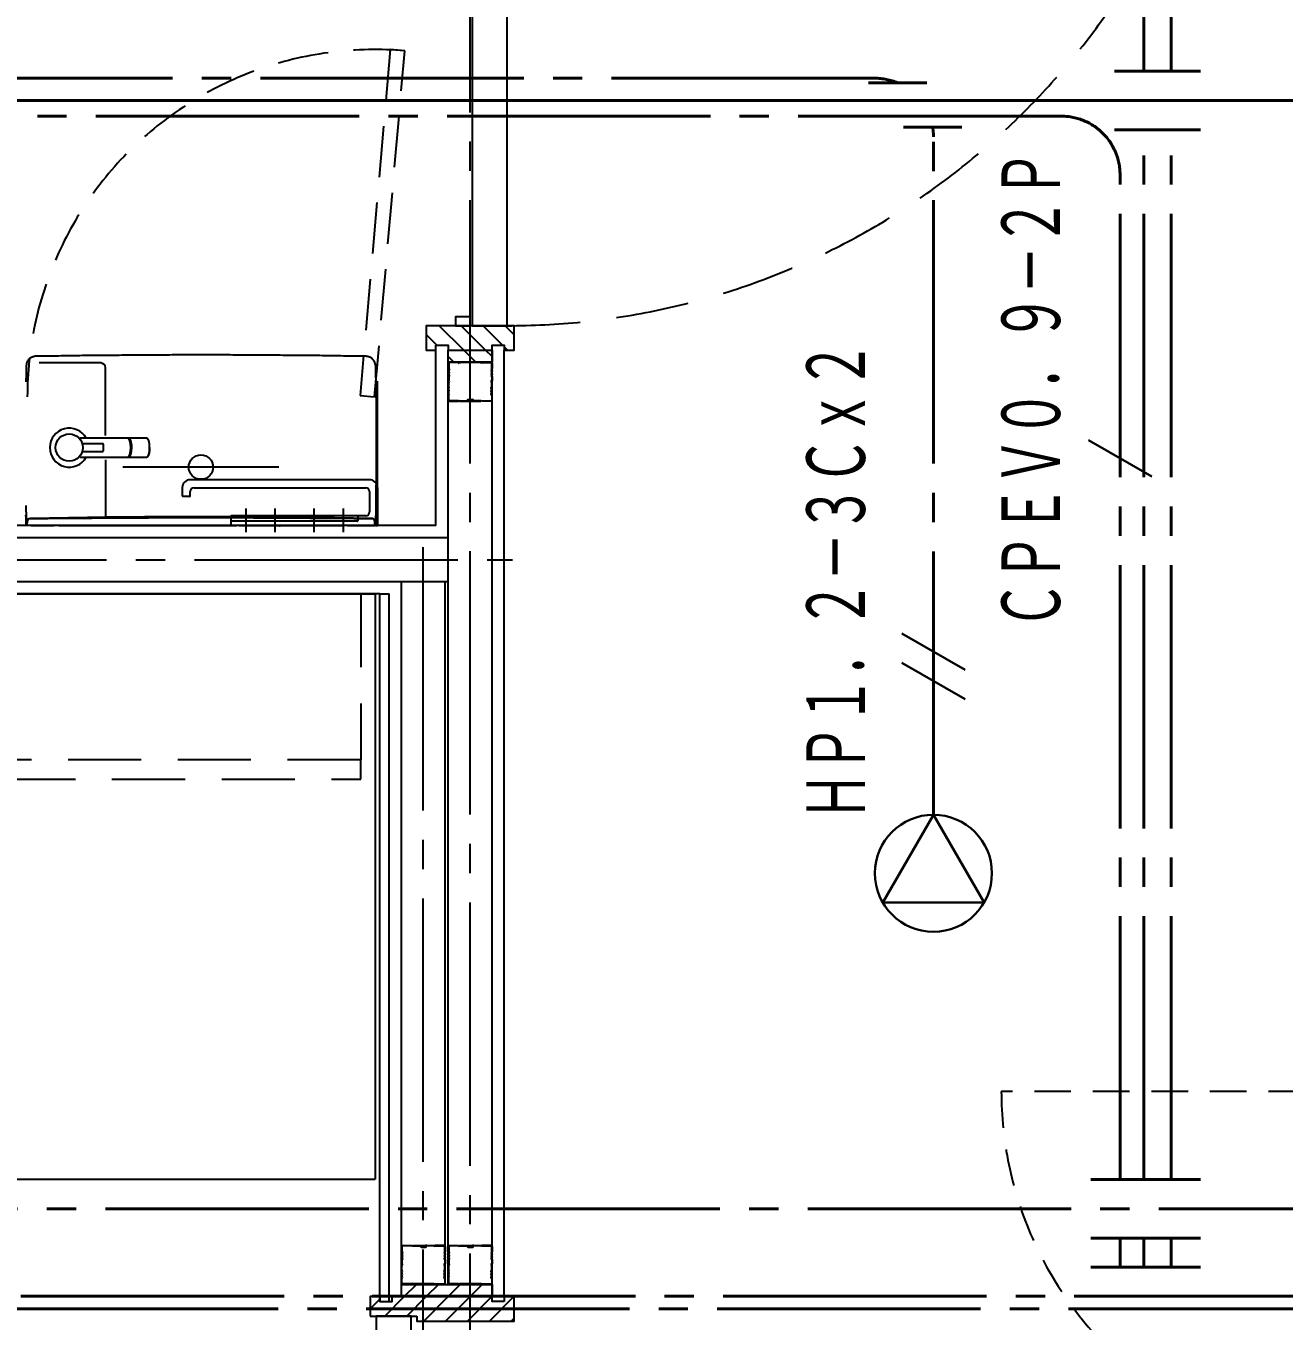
# Model space of a CAD drawing. Header units: millimetres. Extents: x 8300 to 125598, y -10383 to 40000.
# Drawn here: x 46180 to 47470, y 18739 to 20067 of the extents above; entities that cross this region are included whole.
import ezdxf
from ezdxf.enums import TextEntityAlignment as Align

# ---------------------------------------------------------------- set-up
doc = ezdxf.new("R2010")
doc.units = ezdxf.units.MM
doc.header["$LTSCALE"] = 300
for name, pattern in [('CADEWA_LINE5', [1.2, 0.9, -0.1, 0.1, -0.1]), ('DASH-N', [0.375, 0.25, -0.125]), ('DASH-S', [0.2, 0.125, -0.075])]:
    doc.linetypes.add(name, pattern=pattern)
for name, color, linetype in [('525EH_Tenjyo(2)', 7, 'CONTINUOUS'), ('E配T_その他－１', 7, 'CONTINUOUS'), ('K建0_壁', 7, 'CONTINUOUS')]:
    doc.layers.add(name, color=color, linetype=linetype)
doc.styles.add('MS Gothic2', font='msgothic.ttc', dxfattribs={"width": 0.8})

# ---------------------------------------------------------------- blocks, each defined once
blk = doc.blocks.new('ZGroup176', base_point=(47110, 19198.6))
at = {"layer": '525EH_Tenjyo(2)', "color": 6, "linetype": 'Continuous', "lineweight": 30}
for p, q in [((47110, 19258.6), (47058, 19168.5)), ((47110, 19258.6), (47162, 19168.5)), ((47058.1, 19168.6), (47162, 19168.6))]:
    blk.add_line(p, q, dxfattribs=at)
blk.add_circle((47110, 19198.6), 60, dxfattribs=at)
blk = doc.blocks.new('ZGroup250', base_point=(46751.7, 16757.5))
at = {"layer": 'E配T_その他－１', "color": 1, "linetype": 'CADEWA_LINE5', "lineweight": 40}
blk.add_line((47878.3, 18752.1), (46089.8, 18752.1), dxfattribs=at)
blk = doc.blocks.new('ZGroup252', base_point=(46749.7, 17864.9))
at = {"layer": 'E配T_その他－１', "color": 1, "linetype": 'CADEWA_LINE5', "lineweight": 40}
blk.add_line((47884.4, 18764.9), (46062.1, 18764.9), dxfattribs=at)
blk = doc.blocks.new('ZGroup290', base_point=(45802.8, 19636.1))
at = {"layer": 'E配T_その他－１', "color": 1, "linetype": 'CADEWA_LINE5', "lineweight": 40}
for p, q in [((47050, 20013.7), (45134.5, 20013.7)), ((47110, 19258.6), (47110, 19953.7))]:
    blk.add_line(p, q, dxfattribs=at)
at = {"layer": 'E配T_その他－１', "color": 1, "linetype": 'Continuous', "lineweight": 40}
for p, q in [((47043.3, 20009), (47103.3, 20009)), ((47079.2, 19963.4), (47139.2, 19963.4))]:
    blk.add_line(p, q, dxfattribs=at)
at = {"layer": 'E配T_その他－１', "color": 1, "linetype": 'CADEWA_LINE5', "lineweight": 40}
for start, end in [(67.1582, 90), (0, 9.2481)]:
    blk.add_arc((47050, 19953.7), 60, start, end, dxfattribs=at)
blk = doc.blocks.new('ZGroup291', base_point=(47050.5, 19492.9))
at = {"layer": 'E配T_その他－１', "color": 3, "linetype": 'Continuous', "lineweight": 30}
for p, q in [((47077.5, 19444.5), (47142.5, 19407)), ((47077.5, 19414.5), (47142.5, 19377))]:
    blk.add_line(p, q, dxfattribs=at)
at = {"layer": 'E配T_その他－１', "color": 3, "lineweight": -3, "style": 'MS Gothic2', "width": 0.6}
blk.add_text('ＨＰ１．２－３Ｃｘ２', height=60, rotation=90, dxfattribs=at).set_placement((47009.8, 19252.9), align=Align.MIDDLE_LEFT)
blk = doc.blocks.new('ZGroup292', base_point=(46212.3, 19290.9))
at = {"layer": 'E配T_その他－１', "color": 1, "linetype": 'Continuous', "lineweight": 40}
blk.add_line((47890.6, 19990.8), (44444, 19990.8), dxfattribs=at)
blk = doc.blocks.new('ZGroup324', base_point=(46405.7, 18612.6))
at = {"layer": 'E配T_その他－１', "color": 1, "linetype": 'CADEWA_LINE5', "lineweight": 40}
blk.add_line((47611.1, 18854.6), (45290.4, 18854.6), dxfattribs=at)
blk = doc.blocks.new('ZGroup332', base_point=(46349.2, 19270))
at = {"layer": 'E配T_その他－１', "color": 1, "linetype": 'CADEWA_LINE5', "lineweight": 40}
for p, q in [((47353.7, 20020.8), (47353.7, 20633)), ((47353.7, 18884.6), (47353.7, 19960.8)), ((47353.7, 18794.9), (47353.7, 18824.6))]:
    blk.add_line(p, q, dxfattribs=at)
at = {"layer": 'E配T_その他－１', "color": 1, "linetype": 'Continuous', "lineweight": 40}
for p, q in [((47323.7, 20020.8), (47383.7, 20020.8)), ((47323.7, 19960.8), (47383.7, 19960.8)), ((47323.7, 18884.6), (47383.7, 18884.6)), ((47323.7, 18824.6), (47383.7, 18824.6)), ((47323.7, 18794.9), (47383.7, 18794.9))]:
    blk.add_line(p, q, dxfattribs=at)
blk = doc.blocks.new('ZGroup334', base_point=(46244.5, 19161))
at = {"layer": 'E配T_その他－１', "color": 1, "linetype": 'CADEWA_LINE5', "lineweight": 40}
for p, q in [((47325.6, 20020.8), (47325.6, 20434.5)), ((47325.6, 18884.6), (47325.6, 19960.8)), ((47325.6, 18794.9), (47325.6, 18824.6))]:
    blk.add_line(p, q, dxfattribs=at)
at = {"layer": 'E配T_その他－１', "color": 1, "linetype": 'Continuous', "lineweight": 40}
for p, q in [((47295.6, 20020.8), (47355.6, 20020.8)), ((47295.6, 19960.8), (47355.6, 19960.8)), ((47295.6, 18884.6), (47355.6, 18884.6)), ((47295.6, 18824.6), (47355.6, 18824.6)), ((47295.6, 18794.9), (47355.6, 18794.9))]:
    blk.add_line(p, q, dxfattribs=at)
blk = doc.blocks.new('ZGroup336', base_point=(46037, 18889.9))
at = {"layer": 'E配T_その他－１', "color": 1, "linetype": 'CADEWA_LINE5', "lineweight": 40}
for p, q in [((47241.3, 19974.8), (44444, 19974.8)), ((47301.3, 18884.6), (47301.3, 19914.8)), ((47301.3, 18794.9), (47301.3, 18824.6))]:
    blk.add_line(p, q, dxfattribs=at)
at = {"layer": 'E配T_その他－１', "color": 1, "linetype": 'Continuous', "lineweight": 40}
for p, q in [((47271.3, 18884.6), (47331.3, 18884.6)), ((47271.3, 18824.6), (47331.3, 18824.6)), ((47271.3, 18794.9), (47331.3, 18794.9))]:
    blk.add_line(p, q, dxfattribs=at)
at = {"layer": 'E配T_その他－１', "color": 1, "linetype": 'CADEWA_LINE5', "lineweight": 40}
blk.add_arc((47241.3, 19914.8), 60, 0, 90, dxfattribs=at)
blk = doc.blocks.new('ZGroup337', base_point=(47246.2, 19688.8))
at = {"layer": 'E配T_その他－１', "color": 3, "linetype": 'Continuous', "lineweight": 30}
blk.add_line((47268.9, 19642.8), (47333.8, 19605.3), dxfattribs=at)
at = {"layer": 'E配T_その他－１', "color": 3, "lineweight": -3, "style": 'MS Gothic2', "width": 0.6}
blk.add_text('ＣＰＥＶ０．９－２Ｐ', height=60, rotation=90, dxfattribs=at).set_placement((47209.8, 19448.8), align=Align.MIDDLE_LEFT)

msp = doc.modelspace()

# ---------------------------------------------------------------- linework, layer by layer
at = {"layer": 'K建0_壁', "color": 250, "linetype": 'CADEWA_LINE5', "lineweight": -3}
for p, q in [((46635, 17098.7), (46635, 22804.7)), ((46587, 18542.8), (46587, 19533.1)), ((44912.3, 19520), (46678.5, 19520))]:
    msp.add_line(p, q, dxfattribs=at)
at = {"layer": 'K建0_壁', "color": 250, "linetype": 'DASH-N', "lineweight": -3, "ltscale": 0.7}
for p, q in [((46537, 19687.1), (46568, 20041.8)), ((46568, 20041.8), (46553.1, 20043.1))]:
    msp.add_line(p, q, dxfattribs=at)
at = {"layer": 'K建0_壁', "color": 250, "linetype": 'Continuous', "lineweight": -3}
for p, q in [((46668.3, 19740), (46648.3, 19760)), ((46680, 19750.8), (46670.8, 19760)), ((46600.9, 19740), (46590, 19750.9)), ((46600, 19555), (46600, 19735)), ((46600, 19555), (46600, 19735)), ((46612.5, 18777), (46612.5, 19735)), ((46657.5, 18764.5), (46657.5, 19735)), ((46673.3, 19735), (46670, 19738.3)), ((46670, 18764.5), (46670, 19735)), ((46256.3, 19721.8), (46193.3, 19721.8)), ((46618.4, 19722.5), (46612.5, 19728.4)), ((46612.5, 19721.5), (46612.5, 19716.5)), ((46613, 19721.5), (46613, 19716.5)), ((46613.5, 19722.5), (46623.2, 19722.5)), ((46623.2, 19722.1), (46613.5, 19722.1)), ((46623.2, 19722.5), (46623.7, 19721.8)), ((46623.2, 19722.1), (46623.7, 19721.3)), ((46623.7, 19721.8), (46624.2, 19722.5)), ((46624.2, 19722.1), (46623.7, 19721.3)), ((46624.2, 19722.5), (46645.8, 19722.5)), ((46645.8, 19722.1), (46624.2, 19722.1)), ((46646.3, 19721.8), (46645.8, 19722.5)), ((46645.8, 19722.1), (46646.3, 19721.3)), ((46646.8, 19722.5), (46646.3, 19721.8)), ((46646.8, 19722.1), (46646.3, 19721.3)), ((46646.8, 19722.5), (46656.5, 19722.5)), ((46646.8, 19722.1), (46656.5, 19722.1)), ((46657.1, 19716.6), (46657.1, 19721.5)), ((46657.5, 19721.5), (46657.5, 19716.5)), ((46261.3, 19647.5), (46261.3, 19716.8)), ((46612.5, 19716.5), (46613.1, 19715)), ((46613.1, 19715), (46612.5, 19713.5)), ((46612.5, 19713.5), (46613.1, 19712)), ((46613.1, 19712), (46612.5, 19710.5)), ((46612.5, 19710.5), (46613.1, 19709)), ((46613.1, 19709), (46612.5, 19707.5)), ((46612.5, 19707.5), (46612.5, 19704)), ((46612.9, 19716.7), (46613.6, 19715)), ((46613.6, 19715), (46613, 19713.5)), ((46613, 19713.5), (46613.6, 19712)), ((46613.6, 19712), (46613, 19710.5)), ((46613, 19710.5), (46613.6, 19709)), ((46613.6, 19709), (46613, 19707.4)), ((46613, 19707.4), (46613, 19704.1)), ((46657.1, 19716.6), (46656.4, 19715)), ((46656.4, 19715), (46657, 19713.5)), ((46657, 19713.5), (46656.4, 19712)), ((46656.4, 19712), (46657, 19710.5)), ((46657, 19710.5), (46656.4, 19709)), ((46656.4, 19709), (46657.1, 19707.4)), ((46657.5, 19716.5), (46656.9, 19715)), ((46656.9, 19715), (46657.5, 19713.5)), ((46657.5, 19713.5), (46656.9, 19712)), ((46656.9, 19712), (46657.5, 19710.5)), ((46657.5, 19710.5), (46656.9, 19709)), ((46656.9, 19709), (46657.5, 19707.5)), ((46657.1, 19707.4), (46657.1, 19704.1)), ((46657.5, 19707.5), (46657.5, 19704)), ((46538.7, 19703), (46538.5, 19702.9)), ((46540, 19555), (46540, 19703)), ((46612.5, 19704), (46613.1, 19702.5)), ((46612.5, 19701), (46613.1, 19702.5)), ((46612.5, 19697.5), (46612.5, 19701)), ((46613.1, 19696), (46612.5, 19697.5)), ((46612.5, 19694.5), (46613.1, 19696)), ((46613.1, 19693), (46612.5, 19694.5)), ((46613, 19704.1), (46613.5, 19702.7)), ((46613, 19700.9), (46613.5, 19702.3)), ((46613, 19697.6), (46613, 19700.9)), ((46613.6, 19696), (46613, 19697.6)), ((46613, 19694.5), (46613.6, 19696)), ((46613.6, 19693), (46613, 19694.5)), ((46656.4, 19702.5), (46657.1, 19704.1)), ((46656.4, 19702.5), (46657.1, 19700.9)), ((46656.4, 19693), (46657, 19694.5)), ((46657.5, 19704), (46656.9, 19702.5)), ((46657.5, 19701), (46656.9, 19702.5)), ((46656.9, 19696), (46657.5, 19697.5)), ((46657.5, 19694.5), (46656.9, 19696)), ((46656.9, 19693), (46657.5, 19694.5)), ((46657.1, 19697.6), (46657.1, 19700.9)), ((46657.5, 19697.5), (46657.5, 19701)), ((46612.5, 19691.5), (46613.1, 19693)), ((46613.1, 19690), (46612.5, 19691.5)), ((46612.5, 19688.5), (46613.1, 19690)), ((46612.5, 19683.5), (46612.5, 19688.5)), ((46612.9, 19688.3), (46613.6, 19690)), ((46613, 19691.5), (46613.6, 19693)), ((46613.6, 19690), (46613, 19691.5)), ((46613, 19683.5), (46613, 19688.5)), ((46623.2, 19683), (46613.5, 19683)), ((46613.5, 19682.5), (46623.2, 19682.5)), ((46623.2, 19683), (46623.7, 19683.7)), ((46623.2, 19682.5), (46623.7, 19683.2)), ((46624.2, 19683), (46623.7, 19683.7)), ((46623.7, 19683.2), (46624.2, 19682.5)), ((46624.2, 19683), (46637.3, 19683)), ((46624.2, 19682.5), (46637.3, 19682.5)), ((46632.8, 19684.3), (46637.3, 19684.3)), ((46632.8, 19683.9), (46637.3, 19683.9)), ((46632.8, 19683.4), (46632.8, 19683.9)), ((46632.8, 19683.4), (46637.3, 19683.4)), ((46645.8, 19683), (46638.7, 19683)), ((46638.7, 19682.5), (46645.8, 19682.5)), ((46645.8, 19683), (46646.3, 19683.7)), ((46646.3, 19683.2), (46645.8, 19682.5)), ((46646.8, 19683), (46646.3, 19683.7)), ((46646.8, 19682.5), (46646.3, 19683.2)), ((46646.8, 19683), (46656.5, 19683)), ((46656.5, 19682.5), (46646.8, 19682.5)), ((46657, 19691.5), (46656.4, 19693)), ((46656.4, 19690), (46657, 19691.5)), ((46657.1, 19688.4), (46656.4, 19690)), ((46657.5, 19691.5), (46656.9, 19693)), ((46656.9, 19690), (46657.5, 19691.5)), ((46657.5, 19688.5), (46656.9, 19690)), ((46657.1, 19688.4), (46657.1, 19683.5)), ((46657.5, 19683.5), (46657.5, 19688.5)), ((46235.3, 19644.7), (46235.3, 19644.7)), ((46283.8, 19644.7), (46235.3, 19644.7)), ((46303.1, 19644.7), (46284.8, 19644.7)), ((46285.5, 19644), (46285.1, 19644)), ((46258.2, 19639), (46238.2, 19639)), ((46238.2, 19631), (46258.2, 19631)), ((46259, 19631.8), (46259, 19638.2)), ((46235.3, 19625.3), (46235.3, 19625.2)), ((46235.3, 19625.2), (46283.8, 19625.2)), ((46261.3, 19622.5), (46261.3, 19562.9)), ((46439, 19615), (46279, 19615)), ((46284.8, 19625.2), (46303.1, 19625.2)), ((46285.1, 19626), (46285.5, 19626)), ((46531.9, 19602.1), (46347.9, 19602.1)), ((46339.8, 19594), (46339.8, 19585.8)), ((46348, 19585.5), (46348, 19590)), ((46351.9, 19593.9), (46527.9, 19593.9)), ((46531.8, 19590), (46531.8, 19569)), ((46540, 19594), (46540, 19555)), ((46340.6, 19585), (46340.6, 19585)), ((46340.7, 19585), (46340.6, 19585)), ((46347.4, 19585), (46340.7, 19585)), ((46347.4, 19585), (46347.5, 19585)), ((46347.5, 19585), (46347.5, 19585)), ((46389.9, 19564.6), (46389.9, 19564.6)), ((46389.9, 19564.5), (46389.9, 19564.6)), ((46389.9, 19559.7), (46389.9, 19564.5)), ((46519.7, 19565.1), (46390.4, 19565.1)), ((46404.9, 19572.6), (46404.9, 19548.3)), ((46434.9, 19572.6), (46434.9, 19548.3)), ((46474.9, 19572.6), (46474.9, 19548.3)), ((46504.9, 19572.6), (46504.9, 19548.3)), ((46527.9, 19565.1), (46519.9, 19565.1)), ((46519.9, 19565.1), (46519.9, 19565)), ((46519.9, 19564.5), (46519.9, 19565)), ((46519.9, 19564.5), (46519.9, 19560.3)), ((46600, 19555), (45143, 19555)), ((46179.8, 19555), (46179.9, 19555)), ((46181, 19555), (46181.2, 19560.3)), ((46537, 19555), (46181, 19555)), ((46181.2, 19560.3), (46181.2, 19560.3)), ((46185, 19555), (46185, 19554.9)), ((46208.7, 19554.9), (46185, 19554.9)), ((46395.5, 19554.9), (46213.4, 19554.9)), ((46389.9, 19555), (46389.9, 19559.5)), ((46390.9, 19559.5), (46389.9, 19559.5)), ((46390.9, 19555), (46389.9, 19555)), ((46519.1, 19559.5), (46390.9, 19559.5)), ((46539.1, 19555), (46390.9, 19555)), ((46395.7, 19555), (46395.7, 19555)), ((46398.1, 19555), (46398.1, 19555)), ((46504.7, 19554.9), (46398.2, 19554.9)), ((46534, 19554.9), (46509.4, 19554.9)), ((46523.9, 19555), (46522.9, 19555)), ((46534, 19555), (46534, 19554.9)), ((46536.9, 19560.3), (46537, 19555)), ((46536.9, 19560.3), (46536.9, 19560.3)), ((46538.2, 19555), (46538.3, 19555)), ((46538.8, 19555), (46540, 19555)), ((46539.1, 19555), (46539.9, 19555)), ((46539.9, 19555), (46540, 19555)), ((46612.5, 19542.5), (45130.5, 19542.5)), ((46612.5, 19497.5), (45085.5, 19497.5)), ((46564.5, 18764.5), (46564.5, 19497.5)), ((46609.5, 18777), (46609.5, 19497.5)), ((46542.5, 19485), (45123, 19485)), ((45127.8, 19485), (46537.8, 19485)), ((46537.8, 19485), (46537.8, 18885)), ((46542.5, 18759.5), (46542.5, 19485)), ((46542.5, 19485), (46552, 19485)), ((46552, 18759.5), (46552, 19485)), ((45127.8, 18885), (46537.8, 18885)), ((46565.5, 18817), (46575.2, 18817)), ((46575.2, 18817), (46575.7, 18816.3)), ((46575.7, 18816.3), (46576.2, 18817)), ((46576.2, 18817), (46589.3, 18817)), ((46590.7, 18817), (46597.8, 18817)), ((46598.3, 18816.3), (46597.8, 18817)), ((46598.8, 18817), (46598.3, 18816.3)), ((46608.5, 18817), (46598.8, 18817)), ((46613.5, 18817), (46623.2, 18817)), ((46623.2, 18817), (46623.7, 18816.3)), ((46623.7, 18816.3), (46624.2, 18817)), ((46624.2, 18817), (46637.3, 18817)), ((46638.7, 18817), (46645.8, 18817)), ((46646.3, 18816.3), (46645.8, 18817)), ((46646.8, 18817), (46646.3, 18816.3)), ((46656.5, 18817), (46646.8, 18817)), ((46564.5, 18816), (46564.5, 18811)), ((46564.5, 18811), (46565.1, 18809.5)), ((46565.1, 18809.5), (46564.5, 18808)), ((46564.5, 18808), (46565.1, 18806.5)), ((46565.1, 18806.5), (46564.5, 18805)), ((46564.5, 18805), (46565.1, 18803.5)), ((46564.9, 18811.2), (46565.6, 18809.5)), ((46565, 18816), (46565, 18811)), ((46565.6, 18809.5), (46565, 18808)), ((46565, 18808), (46565.6, 18806.5)), ((46565.6, 18806.5), (46565, 18805)), ((46565, 18805), (46565.6, 18803.5)), ((46575.2, 18816.6), (46565.5, 18816.6)), ((46575.2, 18816.6), (46575.7, 18815.8)), ((46576.2, 18816.6), (46575.7, 18815.8)), ((46576.2, 18816.6), (46589.3, 18816.6)), ((46584.8, 18816.1), (46589.3, 18816.1)), ((46584.8, 18816.1), (46584.8, 18815.7)), ((46584.8, 18815.7), (46589.3, 18815.7)), ((46584.8, 18815.2), (46589.3, 18815.2)), ((46597.8, 18816.6), (46590.7, 18816.6)), ((46597.8, 18816.6), (46598.3, 18815.8)), ((46598.8, 18816.6), (46598.3, 18815.8)), ((46598.8, 18816.6), (46608.5, 18816.6)), ((46609.1, 18811.1), (46608.4, 18809.5)), ((46608.4, 18809.5), (46609, 18808)), ((46609, 18808), (46608.4, 18806.5)), ((46608.4, 18806.5), (46609, 18805)), ((46609.5, 18811), (46608.9, 18809.5)), ((46608.9, 18809.5), (46609.5, 18808)), ((46609.5, 18808), (46608.9, 18806.5)), ((46608.9, 18806.5), (46609.5, 18805)), ((46609.5, 18805), (46608.9, 18803.5)), ((46609.1, 18811.1), (46609.1, 18816)), ((46609.5, 18816), (46609.5, 18811)), ((46612.5, 18816), (46612.5, 18811)), ((46612.5, 18811), (46613.1, 18809.5)), ((46613.1, 18809.5), (46612.5, 18808)), ((46612.5, 18808), (46613.1, 18806.5)), ((46613.1, 18806.5), (46612.5, 18805)), ((46612.5, 18805), (46613.1, 18803.5)), ((46612.9, 18811.2), (46613.6, 18809.5)), ((46613, 18816), (46613, 18811)), ((46613.6, 18809.5), (46613, 18808)), ((46613, 18808), (46613.6, 18806.5)), ((46613.6, 18806.5), (46613, 18805)), ((46613, 18805), (46613.6, 18803.5)), ((46623.2, 18816.6), (46613.5, 18816.6)), ((46623.2, 18816.6), (46623.7, 18815.8)), ((46624.2, 18816.6), (46623.7, 18815.8)), ((46624.2, 18816.6), (46637.3, 18816.6)), ((46632.8, 18816.1), (46637.3, 18816.1)), ((46632.8, 18816.1), (46632.8, 18815.7)), ((46632.8, 18815.7), (46637.3, 18815.7)), ((46632.8, 18815.2), (46637.3, 18815.2)), ((46645.8, 18816.6), (46638.7, 18816.6)), ((46645.8, 18816.6), (46646.3, 18815.8)), ((46646.8, 18816.6), (46646.3, 18815.8)), ((46646.8, 18816.6), (46656.5, 18816.6)), ((46657.1, 18811.1), (46656.4, 18809.5)), ((46656.4, 18809.5), (46657, 18808)), ((46657, 18808), (46656.4, 18806.5)), ((46656.4, 18806.5), (46657, 18805)), ((46657.5, 18811), (46656.9, 18809.5)), ((46656.9, 18809.5), (46657.5, 18808)), ((46657.5, 18808), (46656.9, 18806.5)), ((46656.9, 18806.5), (46657.5, 18805)), ((46657.5, 18805), (46656.9, 18803.5)), ((46657.1, 18811.1), (46657.1, 18816)), ((46657.5, 18816), (46657.5, 18811)), ((46565.1, 18803.5), (46564.5, 18802)), ((46564.5, 18802), (46564.5, 18798.5)), ((46564.5, 18798.5), (46565.1, 18797)), ((46564.5, 18795.5), (46565.1, 18797)), ((46564.5, 18792), (46564.5, 18795.5)), ((46565.1, 18790.5), (46564.5, 18792)), ((46564.5, 18789), (46565.1, 18790.5)), ((46565.6, 18803.5), (46565, 18801.9)), ((46565, 18801.9), (46565, 18798.6)), ((46565, 18798.6), (46565.5, 18797.2)), ((46565, 18795.4), (46565.5, 18796.8)), ((46565, 18792.1), (46565, 18795.4)), ((46565.6, 18790.5), (46565, 18792.1)), ((46565, 18789), (46565.6, 18790.5)), ((46608.4, 18797), (46609.1, 18798.6)), ((46608.4, 18797), (46609.1, 18795.4)), ((46608.4, 18790.5), (46609.1, 18792.1)), ((46609, 18789), (46608.4, 18790.5)), ((46608.9, 18803.5), (46609.5, 18802)), ((46609.5, 18798.5), (46608.9, 18797)), ((46609.5, 18795.5), (46608.9, 18797)), ((46608.9, 18790.5), (46609.5, 18792)), ((46609.5, 18789), (46608.9, 18790.5)), ((46609.1, 18801.9), (46609.1, 18798.6)), ((46609.1, 18792.1), (46609.1, 18795.4)), ((46609.5, 18802), (46609.5, 18798.5)), ((46609.5, 18792), (46609.5, 18795.5)), ((46613.1, 18803.5), (46612.5, 18802)), ((46612.5, 18802), (46612.5, 18798.5)), ((46612.5, 18798.5), (46613.1, 18797)), ((46612.5, 18795.5), (46613.1, 18797)), ((46612.5, 18792), (46612.5, 18795.5)), ((46613.1, 18790.5), (46612.5, 18792)), ((46612.5, 18789), (46613.1, 18790.5)), ((46613.6, 18803.5), (46613, 18801.9)), ((46613, 18801.9), (46613, 18798.6)), ((46613, 18798.6), (46613.5, 18797.2)), ((46613, 18795.4), (46613.5, 18796.8)), ((46613, 18792.1), (46613, 18795.4)), ((46613.6, 18790.5), (46613, 18792.1)), ((46613, 18789), (46613.6, 18790.5)), ((46656.4, 18797), (46657.1, 18798.6)), ((46656.4, 18797), (46657.1, 18795.4)), ((46656.4, 18790.5), (46657.1, 18792.1)), ((46657, 18789), (46656.4, 18790.5)), ((46656.9, 18803.5), (46657.5, 18802)), ((46657.5, 18798.5), (46656.9, 18797)), ((46657.5, 18795.5), (46656.9, 18797)), ((46656.9, 18790.5), (46657.5, 18792)), ((46657.5, 18789), (46656.9, 18790.5)), ((46657.1, 18801.9), (46657.1, 18798.6)), ((46657.1, 18792.1), (46657.1, 18795.4)), ((46657.5, 18802), (46657.5, 18798.5)), ((46657.5, 18792), (46657.5, 18795.5)), ((46565.1, 18787.5), (46564.5, 18789)), ((46564.5, 18786), (46565.1, 18787.5)), ((46565.1, 18784.5), (46564.5, 18786)), ((46564.5, 18783), (46565.1, 18784.5)), ((46564.5, 18778), (46564.5, 18783)), ((46564.9, 18782.8), (46565.6, 18784.5)), ((46565.6, 18787.5), (46565, 18789)), ((46565, 18786), (46565.6, 18787.5)), ((46565.6, 18784.5), (46565, 18786)), ((46565, 18778), (46565, 18783)), ((46575.2, 18777.5), (46565.5, 18777.5)), ((46575.2, 18777.5), (46575.7, 18778.2)), ((46575.2, 18777), (46575.7, 18777.7)), ((46576.2, 18777.5), (46575.7, 18778.2)), ((46575.7, 18777.7), (46576.2, 18777)), ((46597.8, 18777.5), (46576.2, 18777.5)), ((46597.8, 18777.5), (46598.3, 18778.2)), ((46598.3, 18777.7), (46597.8, 18777)), ((46598.8, 18777.5), (46598.3, 18778.2)), ((46598.8, 18777), (46598.3, 18777.7)), ((46598.8, 18777.5), (46608.5, 18777.5)), ((46608.4, 18787.5), (46609, 18789)), ((46609, 18786), (46608.4, 18787.5)), ((46608.4, 18784.5), (46609, 18786)), ((46609.1, 18782.9), (46608.4, 18784.5)), ((46608.9, 18787.5), (46609.5, 18789)), ((46609.5, 18786), (46608.9, 18787.5)), ((46608.9, 18784.5), (46609.5, 18786)), ((46609.5, 18783), (46608.9, 18784.5)), ((46609.1, 18782.9), (46609.1, 18778)), ((46609.5, 18778), (46609.5, 18783)), ((46613.1, 18787.5), (46612.5, 18789)), ((46612.5, 18786), (46613.1, 18787.5)), ((46613.1, 18784.5), (46612.5, 18786)), ((46612.5, 18783), (46613.1, 18784.5)), ((46612.5, 18778), (46612.5, 18783)), ((46612.9, 18782.8), (46613.6, 18784.5)), ((46613.6, 18787.5), (46613, 18789)), ((46613, 18786), (46613.6, 18787.5)), ((46613.6, 18784.5), (46613, 18786)), ((46613, 18778), (46613, 18783)), ((46623.2, 18777.5), (46613.5, 18777.5)), ((46623.2, 18777.5), (46623.7, 18778.2)), ((46623.2, 18777), (46623.7, 18777.7)), ((46624.2, 18777.5), (46623.7, 18778.2)), ((46623.7, 18777.7), (46624.2, 18777)), ((46645.8, 18777.5), (46624.2, 18777.5)), ((46645.8, 18777.5), (46646.3, 18778.2)), ((46646.3, 18777.7), (46645.8, 18777)), ((46646.8, 18777.5), (46646.3, 18778.2)), ((46646.8, 18777), (46646.3, 18777.7)), ((46646.8, 18777.5), (46656.5, 18777.5)), ((46656.4, 18787.5), (46657, 18789)), ((46657, 18786), (46656.4, 18787.5)), ((46656.4, 18784.5), (46657, 18786)), ((46657.1, 18782.9), (46656.4, 18784.5)), ((46656.9, 18787.5), (46657.5, 18789)), ((46657.5, 18786), (46656.9, 18787.5)), ((46656.9, 18784.5), (46657.5, 18786)), ((46657.5, 18783), (46656.9, 18784.5)), ((46657.1, 18782.9), (46657.1, 18778)), ((46657.5, 18778), (46657.5, 18783)), ((46567.5, 18764.5), (46547.5, 18744.5)), ((46565.5, 18777), (46575.2, 18777)), ((46580, 18777), (46567.5, 18764.5)), ((46590, 18764.5), (46570, 18744.5)), ((46576.2, 18777), (46597.8, 18777)), ((46612.4, 18764.5), (46587.4, 18739.5)), ((46602.5, 18777), (46590, 18764.5)), ((46598.8, 18777), (46608.5, 18777)), ((46634.9, 18764.5), (46609.9, 18739.5)), ((46624.9, 18777), (46612.4, 18764.5)), ((46613.5, 18777), (46623.2, 18777)), ((46624.2, 18777), (46645.8, 18777)), ((46657.3, 18764.5), (46632.3, 18739.5)), ((46647.4, 18777), (46634.9, 18764.5)), ((46646.8, 18777), (46656.5, 18777)), ((46679.8, 18764.5), (46654.8, 18739.5)), ((46657.5, 18764.7), (46657.3, 18764.5)), ((46542.5, 18761.9), (46532.5, 18751.9)), ((46532.5, 18744.5), (46580.5, 18744.5)), ((46532.5, 18744.5), (46575, 18744.5)), ((46680, 18742.3), (46677.2, 18739.5))]:
    msp.add_line(p, q, dxfattribs=at)
at = {"layer": 'K建0_壁', "color": 250, "linetype": 'Continuous', "lineweight": -3, "ltscale": 0.3}
msp.add_line((46590, 19735), (46600, 19735), dxfattribs=at)
at = {"layer": 'K建0_壁', "color": 250, "linetype": 'DASH-S', "lineweight": -3}
msp.add_line((47551, 18975), (47179.6, 18975), dxfattribs=at)
at = {"layer": 'K建0_壁', "color": 250, "linetype": 'Continuous', "lineweight": -3}
for points in [[(46637, 19760), (46673, 19760), (46673, 20510), (46637, 20510)], [(46600, 19740), (46612.5, 19740), (46612.5, 19735), (46657.5, 19735), (46657.5, 19740), (46670, 19740), (46670, 19735), (46680, 19735), (46680, 19760), (46590, 19760), (46590, 19735), (46600, 19735)], [(46620, 19760), (46635, 19760), (46635, 19769), (46620, 19769)], [(46612.5, 19735), (46657.5, 19735), (46657.5, 19722.5), (46612.5, 19722.5)], [(46657.5, 18764.5), (46564.5, 18764.5), (46564.5, 18777), (46657.5, 18777)], [(46574.5, 17959.5), (46574.5, 18744.5), (46538.5, 18744.5), (46538.5, 17959.5)]]:
    msp.add_lwpolyline(points, close=True, dxfattribs=at)
at = {"layer": 'K建0_壁', "color": 250, "linetype": 'DASH-N', "lineweight": -3, "ltscale": 0.7}
msp.add_lwpolyline([(46553.1, 20043.1), (46522.1, 19688.4), (46537, 19687.1)], dxfattribs=at)
at = {"layer": 'K建0_壁', "color": 250, "linetype": 'Continuous', "lineweight": -3}
for points in [[(46640.9, 19722.5), (46628.4, 19735), (46603.4, 19760)], [(46657.5, 19728.3), (46650.8, 19735), (46625.8, 19760)], [(46204.9, 19728.8), (46204.3, 19728.8), (46203.7, 19728.8), (46203.1, 19728.8), (46202.5, 19728.8), (46201.9, 19728.8), (46201.3, 19728.7), (46200.7, 19728.7), (46200.1, 19728.7), (46199.5, 19728.7), (46198.9, 19728.7), (46198.3, 19728.7), (46197.7, 19728.7), (46197.1, 19728.6), (46196.5, 19728.6), (46195.9, 19728.6), (46195.3, 19728.6), (46194.7, 19728.6), (46194.1, 19728.6), (46193.5, 19728.7), (46192.9, 19728.7), (46192.3, 19728.7), (46191.6, 19728.7), (46191, 19728.7), (46190.4, 19728.6), (46189.8, 19728.6), (46189.2, 19728.6), (46188.6, 19728.5), (46188, 19728.4), (46187.5, 19728.3), (46186.9, 19728.1), (46186.3, 19727.9), (46185.7, 19727.7), (46185.2, 19727.5), (46184.7, 19727.2), (46184.2, 19726.9), (46183.7, 19726.6), (46183.2, 19726.2), (46182.8, 19725.8), (46182.4, 19725.4), (46182, 19724.9), (46181.6, 19724.4), (46181.3, 19723.9), (46181, 19723.4), (46180.7, 19722.8), (46180.5, 19722.3), (46180.3, 19721.7), (46180.2, 19721.1), (46180.1, 19720.5), (46180, 19719.9), (46179.9, 19719.3), (46179.8, 19718.7), (46179.8, 19718.1), (46179.7, 19717.5), (46179.7, 19716.9), (46179.7, 19716.3), (46179.7, 19715.7), (46179.7, 19715.1), (46179.7, 19714.5), (46179.7, 19713.9), (46179.7, 19713.3), (46179.7, 19712.7), (46179.7, 19712.1), (46179.7, 19711.5), (46179.7, 19710.9), (46179.7, 19710.3), (46179.7, 19709.7), (46179.7, 19709.1), (46179.7, 19708.5), (46179.7, 19707.9), (46179.7, 19707.3), (46179.7, 19706.7), (46179.6, 19706.1), (46179.6, 19705.4), (46179.6, 19704.8), (46179.6, 19704.2), (46179.6, 19703.6), (46179.6, 19703), (46179.6, 19702.4)], [(46513.5, 19728.8), (46510.8, 19728.8), (46508, 19728.9), (46505.3, 19728.9), (46502.6, 19729), (46499.9, 19729), (46497.2, 19729), (46494.5, 19729.1), (46491.8, 19729.1), (46489.1, 19729.2), (46486.4, 19729.2), (46483.7, 19729.2), (46481, 19729.3), (46478.3, 19729.3), (46475.6, 19729.3), (46472.9, 19729.4), (46470.2, 19729.4), (46467.5, 19729.4), (46464.7, 19729.4), (46462, 19729.5), (46459.3, 19729.5), (46456.6, 19729.5), (46453.9, 19729.6), (46451.2, 19729.6), (46448.5, 19729.6), (46445.8, 19729.6), (46443.1, 19729.6), (46440.4, 19729.7), (46437.7, 19729.7), (46435, 19729.7), (46432.3, 19729.7), (46429.6, 19729.8), (46426.9, 19729.8), (46424.2, 19729.8), (46421.4, 19729.8), (46418.7, 19729.8), (46416, 19729.8), (46413.3, 19729.9), (46410.6, 19729.9), (46407.9, 19729.9), (46405.2, 19729.9), (46402.5, 19729.9), (46399.8, 19729.9), (46397.1, 19729.9), (46394.4, 19729.9), (46391.7, 19729.9), (46389, 19730), (46386.3, 19730), (46383.6, 19730), (46380.8, 19730), (46378.1, 19730), (46375.4, 19730), (46372.7, 19730), (46370, 19730), (46367.3, 19730), (46364.6, 19730), (46361.9, 19730), (46359.2, 19730), (46356.5, 19730), (46353.8, 19730), (46351.1, 19730), (46348.4, 19730), (46345.7, 19730), (46343, 19730), (46340.3, 19730), (46337.5, 19730), (46334.8, 19730), (46332.1, 19730), (46329.4, 19730), (46326.7, 19729.9), (46324, 19729.9), (46321.3, 19729.9), (46318.6, 19729.9), (46315.9, 19729.9), (46313.2, 19729.9), (46310.5, 19729.9), (46307.8, 19729.9), (46305.1, 19729.9), (46302.4, 19729.8), (46299.7, 19729.8), (46296.9, 19729.8), (46294.2, 19729.8), (46291.5, 19729.8), (46288.8, 19729.8), (46286.1, 19729.7), (46283.4, 19729.7), (46280.7, 19729.7), (46278, 19729.7), (46275.3, 19729.6), (46272.6, 19729.6), (46269.9, 19729.6), (46267.2, 19729.6), (46264.5, 19729.6), (46261.8, 19729.5), (46259.1, 19729.5), (46256.4, 19729.5), (46253.6, 19729.4), (46250.9, 19729.4), (46248.2, 19729.4), (46245.5, 19729.4), (46242.8, 19729.3), (46240.1, 19729.3), (46237.4, 19729.3), (46234.7, 19729.2), (46232, 19729.2), (46229.3, 19729.2), (46226.6, 19729.1), (46223.9, 19729.1), (46221.2, 19729), (46218.5, 19729), (46215.8, 19729), (46213.1, 19728.9), (46210.3, 19728.9), (46207.6, 19728.9), (46204.9, 19728.8)], [(46538.5, 19702.9), (46538.5, 19703.6), (46538.5, 19704.2), (46538.5, 19704.9), (46538.5, 19705.5), (46538.5, 19706.1), (46538.4, 19706.8), (46538.4, 19707.4), (46538.4, 19708.1), (46538.4, 19708.7), (46538.4, 19709.3), (46538.4, 19710), (46538.4, 19710.6), (46538.3, 19711.3), (46538.3, 19711.9), (46538.3, 19712.5), (46538.3, 19713.2), (46538.4, 19713.8), (46538.4, 19714.4), (46538.4, 19715.1), (46538.4, 19715.7), (46538.3, 19716.4), (46538.3, 19717), (46538.3, 19717.6), (46538.2, 19718.3), (46538.2, 19718.9), (46538.1, 19719.6), (46538, 19720.2), (46537.8, 19720.8), (46537.6, 19721.4), (46537.4, 19722), (46537.2, 19722.6), (46536.9, 19723.2), (46536.5, 19723.7), (46536.2, 19724.3), (46535.8, 19724.8), (46535.4, 19725.3), (46535, 19725.7), (46534.6, 19726.2), (46534.1, 19726.6), (46533.6, 19727), (46533, 19727.3), (46532.5, 19727.6), (46531.9, 19727.8), (46531.3, 19728), (46530.7, 19728.2), (46530.1, 19728.3), (46529.4, 19728.5), (46528.8, 19728.5), (46528.2, 19728.6), (46527.5, 19728.6), (46526.9, 19728.7), (46526.3, 19728.7), (46525.6, 19728.7), (46525, 19728.7), (46524.3, 19728.7), (46523.7, 19728.6), (46523, 19728.6), (46522.4, 19728.6), (46521.8, 19728.6), (46521.1, 19728.6), (46520.5, 19728.7), (46519.8, 19728.7), (46519.2, 19728.7), (46518.6, 19728.7), (46517.9, 19728.7), (46517.3, 19728.7), (46516.6, 19728.8), (46516, 19728.8), (46515.4, 19728.8), (46514.7, 19728.8), (46514.1, 19728.8), (46513.5, 19728.8)], [(46538.7, 19584.9), (46538.8, 19589.8), (46538.8, 19594.7), (46538.9, 19599.6), (46538.9, 19604.5), (46538.9, 19609.5), (46539, 19614.4), (46539, 19619.3), (46539, 19624.2), (46539, 19629.1), (46539, 19634.1), (46539, 19639), (46539, 19643.9), (46539, 19648.8), (46539, 19653.7), (46539, 19658.7), (46539, 19663.6), (46539, 19668.5), (46538.9, 19673.4), (46538.9, 19678.4), (46538.9, 19683.3), (46538.8, 19688.2), (46538.8, 19693.1), (46538.7, 19698), (46538.7, 19703)], [(46657, 19694.5), (46656.4, 19696), (46657.1, 19697.6)], [(46237.9, 19639), (46237.9, 19639), (46237.9, 19639), (46237.9, 19639), (46237.9, 19639), (46237.9, 19639.1), (46237.8, 19639.1), (46237.8, 19639.1), (46237.8, 19639.1), (46237.8, 19639.1), (46237.8, 19639.1), (46237.8, 19639.1), (46237.8, 19639.1), (46237.7, 19639.1), (46237.7, 19639.1), (46237.7, 19639.1), (46237.7, 19639.1), (46237.7, 19639.1), (46237.7, 19639.1), (46237.7, 19639.1), (46237.7, 19639.2), (46237.6, 19639.2), (46237.6, 19639.2), (46237.6, 19639.2), (46237.6, 19639.2), (46237.6, 19639.2), (46237.6, 19639.2), (46237.6, 19639.2), (46237.6, 19639.2), (46237.5, 19639.2), (46237.5, 19639.2), (46237.5, 19639.3), (46237.5, 19639.3), (46237.5, 19639.3), (46237.5, 19639.3), (46237.5, 19639.3), (46237.5, 19639.3), (46237.4, 19639.3), (46237.4, 19639.3), (46237.4, 19639.3), (46237.4, 19639.4), (46237.4, 19639.4), (46237.4, 19639.4), (46237.4, 19639.4), (46237.4, 19639.4), (46237.4, 19639.4), (46237.4, 19639.4), (46237.4, 19639.4), (46237.3, 19639.5), (46237.3, 19639.5), (46237.3, 19639.5), (46237.3, 19639.5), (46237.3, 19639.5), (46237.3, 19639.5), (46237.3, 19639.5), (46237.3, 19639.5), (46237.3, 19639.6), (46237.3, 19639.6), (46237.3, 19639.6), (46237.3, 19639.6), (46237.3, 19639.6)], [(46237.3, 19630.4), (46237.3, 19630.4), (46237.3, 19630.4), (46237.3, 19630.4), (46237.3, 19630.5), (46237.3, 19630.5), (46237.3, 19630.5), (46237.3, 19630.5), (46237.3, 19630.5), (46237.3, 19630.6), (46237.4, 19630.6), (46237.4, 19630.6), (46237.4, 19630.6), (46237.4, 19630.6), (46237.4, 19630.6), (46237.4, 19630.7), (46237.4, 19630.7), (46237.5, 19630.7), (46237.5, 19630.7), (46237.5, 19630.7), (46237.5, 19630.7), (46237.5, 19630.8), (46237.5, 19630.8), (46237.6, 19630.8), (46237.6, 19630.8), (46237.6, 19630.8), (46237.6, 19630.8), (46237.6, 19630.8), (46237.6, 19630.8), (46237.7, 19630.9), (46237.7, 19630.9), (46237.7, 19630.9), (46237.7, 19630.9), (46237.7, 19630.9), (46237.8, 19630.9), (46237.8, 19630.9), (46237.8, 19630.9), (46237.8, 19630.9), (46237.8, 19630.9), (46237.9, 19631), (46237.9, 19631), (46237.9, 19631), (46237.9, 19631), (46238, 19631), (46238, 19631), (46238, 19631), (46238, 19631), (46238, 19631), (46238.1, 19631), (46238.1, 19631), (46238.1, 19631), (46238.1, 19631), (46238.2, 19631), (46238.2, 19631), (46238.2, 19631)], [(46179.6, 19575.5), (46179.6, 19574.1), (46179.6, 19572.7), (46179.6, 19571.4), (46179.6, 19570), (46179.7, 19568.6), (46179.7, 19567.3), (46179.7, 19565.9), (46179.7, 19564.6), (46179.7, 19563.2), (46179.8, 19561.8), (46179.8, 19560.5), (46179.8, 19559.1), (46179.8, 19557.7), (46179.8, 19556.4), (46179.9, 19555)], [(46538.3, 19554.8), (46538.3, 19556.4), (46538.3, 19558.1), (46538.4, 19559.8), (46538.4, 19561.4), (46538.4, 19563.1), (46538.4, 19564.8), (46538.5, 19566.5), (46538.5, 19568.1), (46538.5, 19569.8), (46538.5, 19571.5), (46538.6, 19573.2), (46538.6, 19574.8), (46538.6, 19576.5), (46538.6, 19578.2), (46538.6, 19579.8), (46538.7, 19581.5), (46538.7, 19583.2), (46538.7, 19584.9)], [(46179.8, 19555), (46179.8, 19555.4), (46179.8, 19555.9), (46179.8, 19556.3), (46179.8, 19556.8), (46179.8, 19557.2), (46179.8, 19557.7), (46179.8, 19558.1), (46179.7, 19558.6), (46179.7, 19559), (46179.7, 19559.5), (46179.7, 19559.9), (46179.7, 19560.4), (46179.7, 19560.8), (46179.7, 19561.2), (46179.7, 19561.7), (46179.7, 19562.1), (46179.7, 19562.6), (46179.7, 19563), (46179.7, 19563.5), (46179.7, 19563.9), (46179.7, 19564.4), (46179.6, 19564.8), (46179.6, 19565.3), (46179.6, 19565.7)], [(46183.2, 19562.2), (46183.2, 19562.2), (46183.2, 19562.2), (46183.2, 19562.2), (46183.2, 19562.2), (46183.2, 19562.2), (46183.2, 19562.2), (46183.2, 19562.2), (46183.2, 19562.2), (46183.2, 19562.2), (46183.2, 19562.2), (46183.2, 19562.2), (46183.2, 19562.2), (46183.2, 19562.2), (46183.2, 19562.2), (46183.2, 19562.2), (46183.2, 19562.2), (46183.2, 19562.2), (46183.2, 19562.2), (46183.2, 19562.2), (46183.2, 19562.2), (46183.2, 19562.2), (46183.2, 19562.2), (46183.2, 19562.2), (46183.2, 19562.2), (46183.2, 19562.2), (46183.2, 19562.2), (46183.2, 19562.2), (46183.2, 19562.2), (46183.3, 19562.2), (46183.3, 19562.2), (46183.3, 19562.2), (46183.3, 19562.2), (46183.3, 19562.2), (46183.3, 19562.2), (46183.3, 19562.2), (46183.3, 19562.2), (46183.3, 19562.2), (46183.3, 19562.2), (46183.3, 19562.2), (46183.3, 19562.2), (46183.3, 19562.2), (46183.3, 19562.2), (46183.3, 19562.2), (46183.3, 19562.2), (46183.3, 19562.2), (46183.3, 19562.2), (46183.3, 19562.2), (46183.3, 19562.2), (46183.3, 19562.2), (46183.3, 19562.2), (46183.3, 19562.2), (46183.3, 19562.2), (46183.3, 19562.2), (46183.3, 19562.2), (46183.3, 19562.2), (46183.3, 19562.2), (46183.3, 19562.2), (46183.4, 19562.2), (46183.4, 19562.2), (46183.4, 19562.2), (46183.4, 19562.2), (46183.4, 19562.2), (46183.4, 19562.2), (46183.4, 19562.2), (46183.4, 19562.2), (46183.4, 19562.2), (46183.4, 19562.2), (46183.4, 19562.2), (46183.4, 19562.2), (46183.4, 19562.2), (46183.4, 19562.2), (46183.4, 19562.2), (46183.4, 19562.2), (46183.4, 19562.2), (46183.4, 19562.2), (46183.4, 19562.2), (46183.4, 19562.2), (46183.4, 19562.2), (46183.5, 19562.2), (46183.5, 19562.2), (46183.5, 19562.2), (46183.5, 19562.2), (46183.5, 19562.2), (46183.5, 19562.2), (46183.5, 19562.2), (46183.5, 19562.2), (46183.5, 19562.2), (46183.5, 19562.2), (46183.5, 19562.2), (46183.5, 19562.2), (46183.5, 19562.2), (46183.5, 19562.2), (46183.5, 19562.2), (46183.5, 19562.2), (46183.5, 19562.2), (46183.6, 19562.2), (46183.6, 19562.2), (46183.6, 19562.2), (46183.6, 19562.2), (46183.6, 19562.2), (46183.6, 19562.2), (46183.6, 19562.2), (46183.6, 19562.2), (46183.6, 19562.2), (46183.6, 19562.2), (46183.6, 19562.2), (46183.6, 19562.2), (46183.6, 19562.2), (46183.6, 19562.2), (46183.6, 19562.2), (46183.6, 19562.2), (46183.7, 19562.2), (46183.7, 19562.2), (46183.7, 19562.2), (46183.7, 19562.2), (46183.7, 19562.2), (46183.7, 19562.2), (46183.7, 19562.2), (46183.7, 19562.2), (46183.7, 19562.2), (46183.7, 19562.2), (46183.7, 19562.2), (46183.7, 19562.2), (46183.7, 19562.2), (46183.7, 19562.2), (46183.8, 19562.2), (46183.8, 19562.2), (46183.8, 19562.2), (46183.8, 19562.2), (46183.8, 19562.2), (46183.8, 19562.2), (46183.8, 19562.2), (46183.8, 19562.2), (46183.8, 19562.2), (46183.8, 19562.2), (46183.8, 19562.2), (46183.8, 19562.2), (46183.8, 19562.2), (46183.8, 19562.2), (46183.9, 19562.2), (46183.9, 19562.2), (46183.9, 19562.2), (46183.9, 19562.2), (46183.9, 19562.2), (46183.9, 19562.2), (46183.9, 19562.2), (46183.9, 19562.2), (46183.9, 19562.2), (46183.9, 19562.2), (46183.9, 19562.2), (46183.9, 19562.2), (46184, 19562.2), (46184, 19562.2), (46184, 19562.2), (46184, 19562.2), (46184, 19562.2), (46184, 19562.2), (46184, 19562.2), (46184, 19562.2), (46184, 19562.2), (46184, 19562.2), (46184, 19562.2), (46184, 19562.2), (46184, 19562.2), (46184.1, 19562.2), (46184.1, 19562.2), (46184.1, 19562.2), (46184.1, 19562.2), (46184.1, 19562.2), (46184.1, 19562.2), (46184.1, 19562.2), (46184.1, 19562.2), (46184.1, 19562.2), (46184.1, 19562.2), (46184.1, 19562.2), (46184.1, 19562.2), (46184.2, 19562.2), (46184.2, 19562.2), (46184.2, 19562.2), (46184.2, 19562.2), (46184.2, 19562.2), (46184.2, 19562.2), (46184.2, 19562.2)], [(46184.2, 19562.2), (46188.7, 19562.3), (46193.2, 19562.3), (46197.6, 19562.4), (46202.1, 19562.4), (46206.6, 19562.5), (46211.1, 19562.5), (46215.6, 19562.6), (46220.1, 19562.6), (46224.5, 19562.6), (46229, 19562.7), (46233.5, 19562.7), (46238, 19562.8), (46242.5, 19562.8), (46247, 19562.8), (46251.4, 19562.9), (46255.9, 19562.9), (46260.4, 19562.9), (46264.9, 19563), (46269.4, 19563), (46273.9, 19563), (46278.3, 19563), (46282.8, 19563.1), (46287.3, 19563.1), (46291.8, 19563.1), (46296.3, 19563.1), (46300.8, 19563.1), (46305.2, 19563.1), (46309.7, 19563.2), (46314.2, 19563.2), (46318.7, 19563.2), (46323.2, 19563.2), (46327.7, 19563.2), (46332.1, 19563.2), (46336.6, 19563.2), (46341.1, 19563.2), (46345.6, 19563.2), (46350.1, 19563.2), (46354.6, 19563.2), (46359, 19563.2), (46363.5, 19563.2), (46368, 19563.2), (46372.5, 19563.2), (46377, 19563.2), (46381.5, 19563.2), (46385.9, 19563.2), (46390.4, 19563.2), (46394.9, 19563.2), (46399.4, 19563.2), (46403.9, 19563.2), (46408.4, 19563.2), (46412.8, 19563.1), (46417.3, 19563.1), (46421.8, 19563.1), (46426.3, 19563.1), (46430.8, 19563.1), (46435.3, 19563.1), (46439.7, 19563), (46444.2, 19563), (46448.7, 19563), (46453.2, 19563), (46457.7, 19562.9), (46462.2, 19562.9), (46466.6, 19562.9), (46471.1, 19562.8), (46475.6, 19562.8), (46480.1, 19562.8), (46484.6, 19562.7), (46489.1, 19562.7), (46493.5, 19562.6), (46498, 19562.6), (46502.5, 19562.6), (46507, 19562.5), (46511.5, 19562.5), (46515.9, 19562.4), (46520.4, 19562.4), (46524.9, 19562.3), (46529.4, 19562.3), (46533.9, 19562.2), (46533.9, 19562.2), (46533.9, 19562.2), (46533.9, 19562.2), (46533.9, 19562.2), (46533.9, 19562.2), (46533.9, 19562.2), (46533.9, 19562.2), (46533.9, 19562.2), (46534, 19562.2), (46534, 19562.2), (46534, 19562.2), (46534, 19562.2), (46534, 19562.2), (46534, 19562.2), (46534, 19562.2), (46534, 19562.2), (46534, 19562.2), (46534, 19562.2), (46534, 19562.2), (46534, 19562.2), (46534.1, 19562.2), (46534.1, 19562.2), (46534.1, 19562.2), (46534.1, 19562.2), (46534.1, 19562.2), (46534.1, 19562.2), (46534.1, 19562.2), (46534.1, 19562.2), (46534.1, 19562.2), (46534.1, 19562.2), (46534.1, 19562.2), (46534.1, 19562.2), (46534.2, 19562.2), (46534.2, 19562.2), (46534.2, 19562.2), (46534.2, 19562.2), (46534.2, 19562.2), (46534.2, 19562.2), (46534.2, 19562.2), (46534.2, 19562.2), (46534.2, 19562.2), (46534.2, 19562.2), (46534.2, 19562.2), (46534.2, 19562.2), (46534.3, 19562.2), (46534.3, 19562.2), (46534.3, 19562.2), (46534.3, 19562.2), (46534.3, 19562.2), (46534.3, 19562.2), (46534.3, 19562.2), (46534.3, 19562.2), (46534.3, 19562.2), (46534.3, 19562.2), (46534.3, 19562.2), (46534.3, 19562.2), (46534.3, 19562.2), (46534.4, 19562.2), (46534.4, 19562.2), (46534.4, 19562.2), (46534.4, 19562.2), (46534.4, 19562.2), (46534.4, 19562.2), (46534.4, 19562.2), (46534.4, 19562.2), (46534.4, 19562.2), (46534.4, 19562.2), (46534.4, 19562.2), (46534.4, 19562.2), (46534.4, 19562.2), (46534.4, 19562.2), (46534.5, 19562.2), (46534.5, 19562.2), (46534.5, 19562.2), (46534.5, 19562.2), (46534.5, 19562.2), (46534.5, 19562.2), (46534.5, 19562.2), (46534.5, 19562.2), (46534.5, 19562.2), (46534.5, 19562.2), (46534.5, 19562.2), (46534.5, 19562.2), (46534.5, 19562.2), (46534.5, 19562.2), (46534.5, 19562.2), (46534.6, 19562.2), (46534.6, 19562.2), (46534.6, 19562.2), (46534.6, 19562.2), (46534.6, 19562.2), (46534.6, 19562.2), (46534.6, 19562.2), (46534.6, 19562.2), (46534.6, 19562.2), (46534.6, 19562.2), (46534.6, 19562.2), (46534.6, 19562.2), (46534.6, 19562.2), (46534.6, 19562.2), (46534.6, 19562.2), (46534.6, 19562.2), (46534.6, 19562.2), (46534.6, 19562.2), (46534.7, 19562.2), (46534.7, 19562.2), (46534.7, 19562.2), (46534.7, 19562.2), (46534.7, 19562.2), (46534.7, 19562.2), (46534.7, 19562.2), (46534.7, 19562.2), (46534.7, 19562.2), (46534.7, 19562.2), (46534.7, 19562.2), (46534.7, 19562.2), (46534.7, 19562.2), (46534.7, 19562.2), (46534.7, 19562.2), (46534.7, 19562.2), (46534.7, 19562.2), (46534.7, 19562.2), (46534.7, 19562.2), (46534.7, 19562.2), (46534.8, 19562.2), (46534.8, 19562.2), (46534.8, 19562.2), (46534.8, 19562.2), (46534.8, 19562.2), (46534.8, 19562.2), (46534.8, 19562.2), (46534.8, 19562.2), (46534.8, 19562.2), (46534.8, 19562.2), (46534.8, 19562.2), (46534.8, 19562.2), (46534.8, 19562.2), (46534.8, 19562.2), (46534.8, 19562.2), (46534.8, 19562.2), (46534.8, 19562.2), (46534.8, 19562.2), (46534.8, 19562.2), (46534.8, 19562.2), (46534.8, 19562.2), (46534.8, 19562.2), (46534.8, 19562.2), (46534.8, 19562.2), (46534.8, 19562.2), (46534.8, 19562.2), (46534.8, 19562.2), (46534.8, 19562.2), (46534.8, 19562.2), (46534.8, 19562.2), (46534.8, 19562.2), (46534.8, 19562.2)], [(46184.5, 19562.2), (46184.5, 19562.2), (46184.5, 19562.2), (46184.4, 19562.2), (46184.4, 19562.2), (46184.4, 19562.2), (46184.4, 19562.2), (46184.3, 19562.2), (46184.3, 19562.2), (46184.3, 19562.2), (46184.3, 19562.2), (46184.2, 19562.2), (46184.2, 19562.2)], [(46534.9, 19562.2), (46515.4, 19562.6), (46496, 19563), (46476.5, 19563.3), (46457, 19563.6), (46437.5, 19563.8), (46418.1, 19564), (46398.6, 19564.1), (46379.1, 19564.2), (46359.6, 19564.2), (46340.2, 19564.2), (46320.7, 19564.1), (46301.2, 19564), (46281.7, 19563.8), (46262.3, 19563.6), (46242.8, 19563.3), (46223.3, 19563), (46203.8, 19562.7), (46184.4, 19562.3)], [(46523.9, 19555), (46536.9, 19555), (46537.9, 19555)], [(46609, 18805), (46608.4, 18803.5), (46609.1, 18801.9)], [(46657, 18805), (46656.4, 18803.5), (46657.1, 18801.9)], [(46542.5, 18764.5), (46532.5, 18764.5), (46532.5, 18744.5)], [(46542.5, 18764.5), (46542.5, 18759.5), (46555, 18759.5), (46555, 18764.5)], [(46670, 18759.5), (46657.5, 18759.5), (46657.5, 18764.5), (46555, 18764.5)], [(46580.5, 18744.5), (46580.5, 18739.5), (46680, 18739.5), (46680, 18764.5), (46670, 18764.5), (46670, 18759.5)]]:
    msp.add_lwpolyline(points, dxfattribs=at)
at = {"layer": 'K建0_壁', "color": 250, "linetype": 'DASH-N', "lineweight": -3}
for points in [[(45142.8, 19485), (46522.8, 19485), (46522.8, 19315), (45142.8, 19315)], [(45142.8, 19295), (46522.8, 19295), (46522.8, 19315), (45142.8, 19315)]]:
    msp.add_lwpolyline(points, close=True, dxfattribs=at)
at = {"layer": 'K建0_壁', "color": 250, "linetype": 'Continuous', "lineweight": -3}
for centre, radius in [((46224, 19635), 14), ((46359, 19615), 12.5), ((46439.9, 19555), 0.5)]:
    msp.add_circle(centre, radius, dxfattribs=at)
at = {"layer": 'K建0_壁', "color": 250, "linetype": 'DASH-N', "lineweight": -3}
msp.add_arc((46673, 20510), 750, 270, 0, dxfattribs=at)
at = {"layer": 'K建0_壁', "color": 250, "linetype": 'DASH-N', "lineweight": -3, "ltscale": 0.7}
msp.add_arc((46537, 19687.1), 356, 85, 180, dxfattribs=at)
at = {"layer": 'K建0_壁', "color": 250, "linetype": 'Continuous', "lineweight": -3}
for centre, radius, start, end in [((46256.3, 19716.8), 5, 0, 90), ((46613.5, 19721.5), 1, 90, 180), ((46613.5, 19721.5), 0.55, 90, 180), ((46656.5, 19721.5), 1, 0, 90), ((46656.5, 19721.5), 0.55, 0, 90), ((46613.5, 19683.5), 1, 180, 270), ((46613.5, 19683.5), 0.55, 180, 270), ((46632.8, 19683.6), 0.675, 90, 270), ((46637.3, 19683.2), 1.12, 1.3787, 90), ((46637.3, 19683.2), 0.675, 270, 90), ((46637.3, 19683.2), 0.225, 270, 90), ((46638.7, 19683.3), 0.75, 180, 270), ((46638.7, 19683.3), 0.3, 180, 270), ((46656.5, 19683.5), 1, 270, 0), ((46656.5, 19683.5), 0.55, 270, 0), ((46224, 19635), 20, 29.1769, 330.8231), ((46258.2, 19638.2), 0.8, 0, 90), ((46258.2, 19631.8), 0.8, 270, 0), ((46347.9, 19594), 8.1, 90, 180), ((46531.9, 19594), 8.1, 0, 90), ((46351.9, 19590), 3.9, 90, 179.9997), ((46527.9, 19590), 3.9, 0.0003, 89.9997), ((46340.6, 19585.8), 0.8, 180.0002, 269.9998), ((46347.5, 19585.5), 0.5, 270.0007, 359.9993), ((46183.2, 19560.2), 2, 90.6758, 177.9997), ((46183.2, 19560.2), 2, 91.2344, 170.0757), ((46390.4, 19564.6), 0.5, 90, 180), ((46518.9, 19560.5), 1, 270, 0), ((46519.7, 19564.9), 0.2, 0, 90), ((46527.9, 19569), 3.9, 270.0003, 359.9997), ((46534.9, 19560.2), 2, 2, 89.3242), ((46534.9, 19560.2), 2, 2, 88.7511), ((46390.1, 19559.7), 0.2, 180, 270), ((46519.1, 19560.3), 0.8, 270, 360), ((46565.5, 18816), 1, 90, 180), ((46589.3, 18816.3), 0.675, 270, 90), ((46590.7, 18816.3), 0.75, 90, 180), ((46608.5, 18816), 1, 0, 90), ((46613.5, 18816), 1, 90, 180), ((46637.3, 18816.3), 0.675, 270, 90), ((46638.7, 18816.3), 0.75, 90, 180), ((46656.5, 18816), 1, 0, 90), ((46565.5, 18816), 0.55, 90, 180), ((46584.8, 18815.9), 0.675, 90, 270), ((46589.3, 18816.3), 0.225, 270, 90), ((46589.3, 18816.3), 1.12, 270, 358.6213), ((46590.7, 18816.3), 0.3, 90, 180), ((46608.5, 18816), 0.55, 0, 90), ((46613.5, 18816), 0.55, 90, 180), ((46632.8, 18815.9), 0.675, 90, 270), ((46637.3, 18816.3), 0.225, 270, 90), ((46637.3, 18816.3), 1.12, 270, 358.6213), ((46638.7, 18816.3), 0.3, 90, 180), ((46656.5, 18816), 0.55, 0, 90), ((46565.5, 18778), 1, 180, 270), ((46565.5, 18778), 0.55, 180, 270), ((46608.5, 18778), 1, 270, 0), ((46608.5, 18778), 0.55, 270, 0), ((46613.5, 18778), 1, 180, 270), ((46613.5, 18778), 0.55, 180, 270), ((46656.5, 18778), 1, 270, 0), ((46656.5, 18778), 0.55, 270, 0)]:
    msp.add_arc(centre, radius, start, end, dxfattribs=at)
at = {"layer": 'K建0_壁', "color": 250, "linetype": 'DASH-S', "lineweight": -3}
msp.add_arc((47551, 18975), 371.4, 180, 272.7777, dxfattribs=at)
at = {"layer": 'K建0_壁', "color": 250, "linetype": 'Continuous', "lineweight": -3}
for centre, major_axis, start_param, end_param in [((46283.8, 19635), (0, 9.75), 3.141594, 6.283185), ((46284.8, 19635), (0, -9.75), 1.570797, 3.282946), ((46284.8, 19635), (0, -9.25), 1.570797, 3.10321), ((46284.8, 19635), (0, -9), 1.570796, 3.009564), ((46303.1, 19635), (0, -9.75), 1.570797, 3.141594), ((46284.8, 19635), (0, -9.75), 0, 1.570796), ((46284.8, 19635), (0, -9.25), 0.038384, 1.570797), ((46284.8, 19635), (0, -9), 0.132028, 1.570796), ((46303.1, 19635), (0, -9.75), 0, 1.570796), ((46303.6, 19635), (0, 9.25), 3.445698, 4.712388), ((46284.8, 19635), (0, -9.75), 6.141834, 6.283185)]:
    msp.add_ellipse(centre, major_axis=major_axis, ratio=0.342066, start_param=start_param, end_param=end_param, dxfattribs=at)

# ---------------------------------------------------------------- block references
at = {"layer": '525EH_Tenjyo(2)', "linetype": 'Continuous', "lineweight": 30}
msp.add_blockref('ZGroup176', (47110, 19198.6), dxfattribs=at)
at = {"layer": 'E配T_その他－１', "linetype": 'Continuous', "lineweight": -3}
for name, p in [('ZGroup332', (46349.2, 19270)), ('ZGroup334', (46244.5, 19161)), ('ZGroup290', (45802.8, 19636.1)), ('ZGroup292', (46212.3, 19290.9)), ('ZGroup336', (46037, 18889.9)), ('ZGroup337', (47246.2, 19688.8)), ('ZGroup291', (47050.5, 19492.9)), ('ZGroup324', (46405.7, 18612.6)), ('ZGroup252', (46749.7, 17864.9)), ('ZGroup250', (46751.7, 16757.5))]:
    msp.add_blockref(name, p, dxfattribs=at)

doc.saveas('drawing.dxf')
